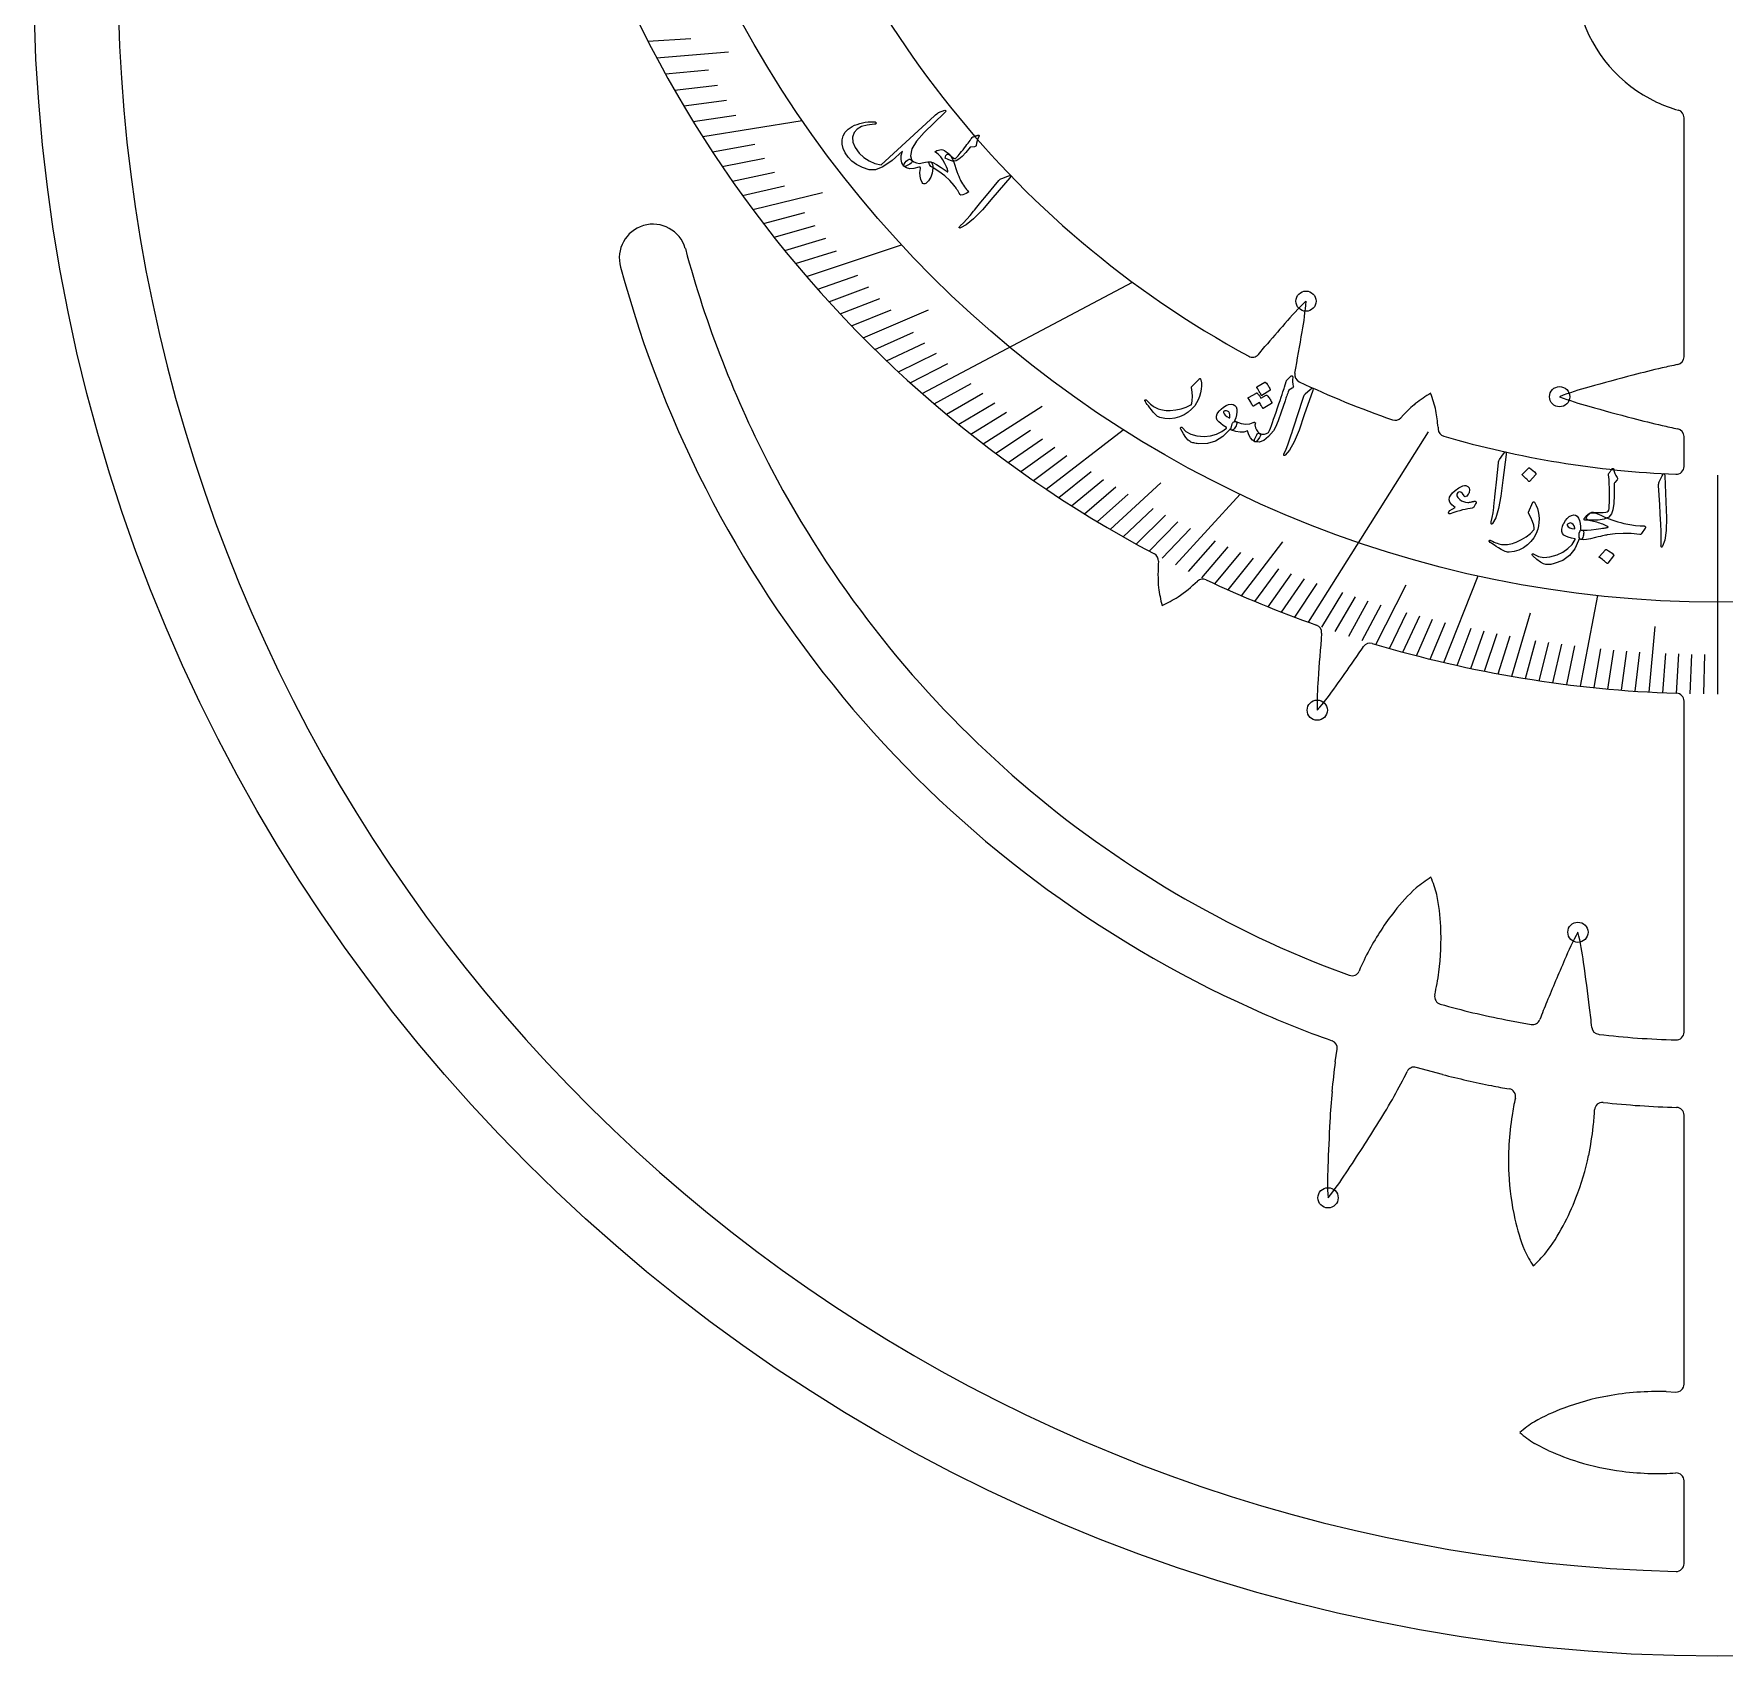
# Model space of a CAD drawing. Header units: millimetres. Extents: x -54 to 54, y -54 to 54.
# Drawn here: x -54 to 0.2, y -54 to -2 of the extents above; entities that cross this region are included whole.
import ezdxf

# ---------------------------------------------------------------- set-up
doc = ezdxf.new("R2010")
doc.units = ezdxf.units.MM
for name, color, linetype in [('CUT_INNER', 6, 'Continuous'), ('CUT_OUTER', 1, 'Continuous'), ('ENGRAVE', 7, 'Continuous'), ('ENGRAVE_FINE', 8, 'Continuous'), ('TEXT', 5, 'Continuous')]:
    doc.layers.add(name, color=color, linetype=linetype)

msp = doc.modelspace()

# ---------------------------------------------------------------- linework, layer by layer
at = {"layer": 'CUT_INNER'}
for points in [[(-1.08, -12.326), (-1.08, -4.653)], [(-33.108, -8.843), (-33.106, -8.849)], [(-14.73, -12.244), (-14.519, -11.993)], [(-10.163, -14.276), (-10.075, -14.179)], [(-8.968, -14.575), (-8.965, -14.643)], [(-1.08, -15.84), (-1.08, -14.875)], [(-1.08, -33.984), (-1.08, -23.365)], [(-12.615, -31.861), (-11.813, -32.158)], [(-6.792, -33.588), (-5.98, -33.733)], [(-3.822, -34.053), (-3.799, -34.056)], [(-12.264, -34.931), (-12.203, -34.53)], [(-8.827, -35.342), (-9.666, -35.113)], [(-1.08, -45.277), (-1.08, -36.646)], [(-1.65, -45.512), (-1.342, -45.527)], [(-5.414, -47.409), (-5.875, -47.175), (-5.879, -47.173)], [(-1.08, -51.032), (-1.08, -48.373)]]:
    msp.add_lwpolyline(points, dxfattribs=at)
for centre, radius, start, end in [((0, 0), 51.3, 122.3445, 268.5068), ((0, 15.431), 38.569, 134.0489, 242.0721), ((-0.001, 15.43), 31.548, 194.5166, 241.5299), ((0, 0), 4.59, 196.8559, 244.7066), ((-0.02, -0.049), 4.537, 244.6739, 254.1382), ((-1.33, -4.653), 0.25, 0, 73.8281), ((-34.143, -9.149), 1.08, 16.4411, 196.1013), ((0.055, 0.024), 34.327, 194.9806, 207.696), ((0, 0), 36.427, 195.0324, 245.8079), ((-7.585, -16.528), 8.212, 133.1623, 140.049), ((-21.416, -9.993), 8.232, 349.3247, 356.2036), ((38.529, -57.195), 69.694, 138.76335, 139.56604), ((-76.27, -1.13), 63.794, 349.41453, 350.62877), ((-14.921, -12.083), 0.25, 241.6992, 319.8397), ((-1.33, -12.326), 0.25, 280.8331, 360), ((-13.315, -12.895), 0.25, 169.5366, 244.8633), ((12.925, -72.876), 61.974, 104.62255, 105.97282), ((5.319, -43.7), 31.823, 102.892, 104.6338), ((0.802, -23.484), 11.11, 100.8161, 103.4442), ((-0.025, 15.367), 31.481, 244.8149, 250.6995), ((-5.616, -19.375), 6.893, 121.3718, 126.2257), ((-14.758, -15.474), 5.897, 13.9892, 19.6633), ((-2.053, -21.248), 8.22, 104.6348, 111.5231), ((-5.214, -18.929), 6.796, 131.177, 135.658), ((-15.189, -15.094), 6.242, 4.7679, 9.6471), ((-2.056, -5.962), 8.211, 248.475, 255.3616), ((13.888, 49.197), 65.626, 254.06338, 255.33843), ((-10.348, -14.108), 0.25, 250.8398, 317.8337), ((5.327, 16.532), 31.858, 255.3644, 257.1025), ((0.807, -3.689), 11.139, 256.55, 259.1836), ((-1.33, -14.875), 0.25, 360, 79.1669), ((-8.715, -14.63), 0.25, 182.7913, 254.0039), ((-0.001, 15.428), 31.546, 253.8329, 267.5667), ((0, 0), 34.267, 207.7026, 248.3991), ((-1.33, -15.84), 0.25, 267.7148, 360), ((-18.182, -18.867), 0.25, 357.1663, 62.0508), ((-12.413, -19.31), 5.536, 175.5414, 184.3241), ((-20.317, -15.708), 5.263, 304.9108, 313.6733), ((-16.515, -19.7), 0.25, 64.8651, 132.2087), ((-0.053, 15.302), 38.429, 244.8119, 250.5248), ((-12.098, -18.869), 5.897, 188.3642, 194.0383), ((-20.814, -14.091), 6.893, 295.7468, 300.6007), ((-12.949, -21.165), 0.25, 354.5118, 70.4883), ((47.299, -26.559), 60.239, 174.88574, 176.29827), ((-32.111, -7.721), 24.976, 324.9088, 326.204), ((-11.148, -21.753), 0.25, 73.3032, 146.1132), ((-0.003, 15.41), 38.548, 253.3068, 268.0404), ((-68.898, 17.705), 69.694, 324.38835, 325.19104), ((-4.626, -23.393), 8.22, 174.9473, 181.8355), ((-19.019, -18.247), 8.211, 318.7874, 325.6741), ((-1.33, -23.365), 0.25, 360, 88.0664), ((-5.414, -34.778), 6.893, 123.2627, 128.1166), ((-14.68, -31.18), 5.897, 15.8801, 21.5542), ((-5.104, -34.244), 6.69, 133.0329, 141.8626), ((-15.574, -30.887), 6.698, 2.4831, 11.3713), ((-3.863, -35.256), 8.29, 141.6614, 151.7791), ((-17.225, -30.984), 8.352, 352.6163, 2.6523), ((2.691, -34.78), 8.213, 150.8482, 157.7342), ((-12.472, -32.756), 8.231, 7.0099, 13.8895), ((-4.969, -34.719), 7.063, 151.3739, 157.5656), ((55.245, -57.904), 65.626, 156.43626, 157.71131), ((-65.62, -40.746), 61.974, 6.99543, 8.3457), ((-11.726, -31.924), 0.25, 249.661, 336.4349), ((-15.853, -31.21), 6.961, 346.8666, 353.0086), ((-8.829, -32.843), 0.25, 167.9719, 254.7458), ((13.082, -40.708), 20.092, 157.4824, 159.2103), ((-1.978, -4.677), 31.351, 245.6017, 250.6539), ((-2.15, -9.537), 24.494, 254.0165, 259.0759), ((-5.936, -33.487), 0.25, 259.8305, 339.0434), ((-25.009, -35.85), 21.069, 5.4997, 7.2285), ((-3.788, -33.805), 0.25, 185.7024, 262.3729), ((-0.571, -6.404), 27.84, 263.3412, 268.4147), ((-1.33, -33.984), 0.25, 267.4576, 0), ((-12.45, -34.492), 0.25, 351.3891, 69.661), ((7.454, -37.582), 19.896, 172.3415, 175.1035), ((-9.732, -35.354), 0.25, 74.7458, 153.0177), ((-23.975, -28.336), 15.629, 330.4901, 333.7794), ((-0.219, -0.97), 35.434, 255.9414, 258.5551), ((-4.73, -23.409), 12.546, 258.4131, 261.0223), ((19.338, -38.605), 31.823, 175.0954, 176.8372), ((-31.885, -23.886), 24.704, 328.3129, 330.5451), ((-6.732, -36.047), 0.25, 347.2751, 79.8305), ((0.164, -37.645), 6.83, 166.9408, 171.6408), ((-3.698, -36.485), 0.25, 84.9153, 177.4706), ((-0.655, -9.271), 27.133, 263.6099, 268.5989), ((49.442, -40.28), 61.974, 176.82594, 178.17621), ((2.813, -38.159), 9.525, 170.9007, 176.5513), ((-10.503, -36.205), 6.561, 352.9838, 357.6499), ((-1.33, -36.646), 0.25, 360, 87.4576), ((-47.313, -14.375), 42.828, 327.0318, 328.327), ((-13.453, -35.981), 9.518, 348.1532, 353.8128), ((-69.886, 0.194), 69.694, 326.27924, 327.08193), ((2.021, -38.108), 8.732, 176.5726, 182.7872), ((-12.556, -36.173), 8.6, 338.6648, 348.1781), ((-4.282, -38.762), 8.231, 176.8403, 183.7203), ((-18.849, -34.091), 8.213, 320.6791, 327.5646), ((1.641, -38.126), 8.352, 182.7858, 192.8218), ((-12.214, -36.306), 8.234, 331.8192, 338.6636), ((0.033, -38.513), 6.698, 192.6526, 201.5408), ((-10.865, -37.057), 6.69, 323.2024, 332.0321), ((-0.899, -38.382), 5.897, 206.0496, 211.7237), ((-10.654, -36.477), 6.893, 313.4321, 318.2861), ((-1.95, -54.243), 8.732, 94.1997, 100.4143), ((-1.895, -55.034), 9.525, 88.5278, 94.1784), ((-1.33, -45.277), 0.25, 267.3189, 360), ((-2.615, -52.326), 6.698, 110.2797, 119.1679), ((-2.019, -53.869), 8.352, 100.4129, 110.4489), ((-2.609, -51.386), 5.897, 123.6767, 129.3508), ((-2.016, -41.464), 6.893, 231.0593, 235.9132), ((-2.194, -40.308), 7.797, 245.6087, 252.9971), ((-1.996, -39.685), 8.451, 252.9439, 262.7274), ((-1.919, -39.101), 9.04, 262.713, 268.6865), ((-1.895, -39.599), 8.542, 268.4501, 273.7127), ((-1.33, -48.373), 0.25, 360, 92.6811), ((-1.33, -51.032), 0.25, 268.418, 0)]:
    msp.add_arc(centre, radius, start, end, dxfattribs=at)
at = {"layer": 'CUT_OUTER'}
msp.add_circle((0, 0), 54, dxfattribs=at)
at = {"layer": 'ENGRAVE'}
for points in [[(-32.55, -5.26), (-29.357, -4.744)], [(-29.218, -9.746), (-26.174, -8.731)], [(-25.509, -13.498), (-18.767, -9.93)], [(-21.539, -16.564), (-19.063, -14.66)], [(-13.126, -20.836), (-9.276, -14.724)], [(0, -23.138), (0, -16.118)], [(-17.391, -18.995), (-15.316, -16.729)], [(-8.786, -22.124), (-7.685, -19.351)], [(-4.403, -22.886), (-3.844, -19.982)]]:
    msp.add_lwpolyline(points, dxfattribs=at)
for centre, radius in [((0, 15.431), 35.621), ((-13.202, -10.537), 0.324), ((-5.069, -13.601), 0.324), ((-12.842, -23.657), 0.324), ((-4.482, -30.779), 0.324), ((-12.496, -39.297), 0.324)]:
    msp.add_circle(centre, radius, dxfattribs=at)
at = {"layer": 'ENGRAVE_FINE'}
for points in [[(-34.304, -2.198), (-32.925, -2.11)], [(-34.027, -2.728), (-31.725, -2.544)], [(-33.743, -3.25), (-32.367, -3.118)], [(-33.453, -3.764), (-32.08, -3.61)], [(-33.158, -4.271), (-31.788, -4.094)], [(-32.856, -4.769), (-31.49, -4.571)], [(-32.237, -5.743), (-30.88, -5.501)], [(-31.92, -6.218), (-30.567, -5.955)], [(-31.598, -6.686), (-30.25, -6.401)], [(-31.271, -7.146), (-29.929, -6.839)], [(-30.94, -7.598), (-28.709, -7.05)], [(-30.604, -8.043), (-29.274, -7.693)], [(-30.263, -8.48), (-28.941, -8.109)], [(-29.919, -8.909), (-28.604, -8.518)], [(-29.57, -9.332), (-28.263, -8.919)], [(-28.862, -10.154), (-27.571, -9.7)], [(-28.502, -10.554), (-27.22, -10.079)], [(-28.139, -10.947), (-26.866, -10.452)], [(-27.773, -11.332), (-26.509, -10.817)], [(-27.403, -11.711), (-25.311, -10.817)], [(-27.03, -12.082), (-25.787, -11.527)], [(-26.654, -12.447), (-25.422, -11.871)], [(-26.275, -12.804), (-25.055, -12.209)], [(-25.893, -13.154), (-24.685, -12.54)], [(-25.122, -13.834), (-23.938, -13.182)], [(-24.733, -14.164), (-23.561, -13.493)], [(-24.341, -14.487), (-23.182, -13.797)], [(-23.551, -15.113), (-21.662, -13.901)], [(-23.947, -14.803), (-22.802, -14.095)], [(-23.152, -15.416), (-22.035, -14.672)], [(-22.752, -15.713), (-21.648, -14.951)], [(-22.349, -16.003), (-21.261, -15.223)], [(-21.945, -16.287), (-20.872, -15.49)], [(-21.131, -16.835), (-20.088, -16.004)], [(-20.721, -17.099), (-19.695, -16.252)], [(-20.31, -17.358), (-19.3, -16.494)], [(-19.897, -17.61), (-18.904, -16.73)], [(-19.483, -17.856), (-17.854, -16.362)], [(-19.067, -18.096), (-18.108, -17.185)], [(-18.65, -18.329), (-17.708, -17.404)], [(-18.232, -18.557), (-17.308, -17.617)], [(-17.812, -18.779), (-16.906, -17.824)], [(-16.969, -19.205), (-16.1, -18.222)], [(-16.546, -19.409), (-15.696, -18.412)], [(-15.27, -19.987), (-13.95, -18.258)], [(-16.122, -19.607), (-15.291, -18.597)], [(-15.696, -19.8), (-14.885, -18.776)], [(-14.843, -20.168), (-14.071, -19.119)], [(-14.415, -20.343), (-13.663, -19.282)], [(-13.986, -20.513), (-13.255, -19.441)], [(-13.556, -20.677), (-12.846, -19.593)], [(-12.695, -20.989), (-12.026, -19.883)], [(-12.263, -21.137), (-11.615, -20.02)], [(-10.963, -21.547), (-9.991, -19.637)], [(-11.83, -21.279), (-11.204, -20.152)], [(-11.397, -21.416), (-10.792, -20.279)], [(-10.529, -21.673), (-9.968, -20.518)], [(-6.599, -22.57), (-6.004, -20.535)], [(-10.094, -21.794), (-9.555, -20.63)], [(-9.659, -21.909), (-9.142, -20.737)], [(-9.223, -22.019), (-8.728, -20.839)], [(-8.35, -22.224), (-7.901, -21.029)], [(-7.912, -22.318), (-7.486, -21.116)], [(-2.203, -23.075), (-2.002, -20.977)], [(-7.475, -22.407), (-7.072, -21.198)], [(-7.037, -22.491), (-6.657, -21.276)], [(-6.16, -22.643), (-5.827, -21.417)], [(-5.721, -22.712), (-5.411, -21.48)], [(-5.282, -22.775), (-4.995, -21.539)], [(-4.843, -22.833), (-4.58, -21.593)], [(-3.963, -22.934), (-3.748, -21.686)], [(-3.523, -22.977), (-3.332, -21.726)], [(-3.083, -23.015), (-2.915, -21.761)], [(-2.643, -23.048), (-2.499, -21.791)], [(-1.762, -23.098), (-1.666, -21.837)], [(-1.322, -23.116), (-1.25, -21.854)], [(-0.881, -23.128), (-0.833, -21.865)], [(-0.441, -23.136), (-0.417, -21.872)]]:
    msp.add_lwpolyline(points, dxfattribs=at)
at = {"layer": 'TEXT'}
for points in [[(-25.45, -5.132), (-25.696, -5.408), (-25.843, -5.656), (-25.889, -5.875), (-25.835, -6.065), (-25.841, -6.085), (-25.865, -6.11), (-25.906, -6.139), (-25.966, -6.174), (-26.014, -6.199), (-26.053, -6.213), (-26.081, -6.214), (-26.1, -6.204), (-26.162, -6.102), (-26.189, -5.989), (-26.181, -5.864), (-26.139, -5.728), (-26.477, -6.026), (-26.768, -6.225), (-27.012, -6.325), (-27.21, -6.325), (-27.428, -6.247), (-27.613, -6.153), (-27.766, -6.044), (-27.885, -5.92), (-27.982, -5.778), (-28.047, -5.638), (-28.079, -5.5), (-28.079, -5.363), (-28.047, -5.234), (-27.982, -5.12), (-27.884, -5.02), (-27.754, -4.934), (-27.678, -4.897), (-27.598, -4.865), (-27.514, -4.839), (-27.427, -4.817), (-27.336, -4.8), (-27.241, -4.789), (-27.142, -4.782), (-27.039, -4.781), (-27.026, -4.783), (-27.015, -4.787), (-27.006, -4.793), (-26.998, -4.802), (-26.993, -4.81), (-26.991, -4.819), (-26.992, -4.829), (-26.995, -4.839), (-27.002, -4.848), (-27.012, -4.855), (-27.026, -4.859), (-27.042, -4.861), (-27.275, -4.887), (-27.461, -4.938), (-27.599, -5.017), (-27.691, -5.123), (-27.742, -5.275), (-27.732, -5.438), (-27.661, -5.611), (-27.528, -5.794), (-27.381, -5.933), (-27.214, -6.041), (-27.028, -6.118), (-26.822, -6.163), (-25.121, -4.592), (-25.08, -4.555), (-25.044, -4.525), (-25.012, -4.503), (-24.986, -4.489), (-24.788, -4.41), (-24.76, -4.417), (-24.753, -4.435), (-24.766, -4.464), (-24.801, -4.503)], [(-23.796, -5.239), (-23.781, -5.234), (-23.767, -5.229), (-23.755, -5.225), (-23.744, -5.221), (-23.734, -5.218), (-23.726, -5.215), (-23.72, -5.213), (-23.716, -5.212), (-23.707, -5.211), (-23.699, -5.212), (-23.692, -5.215), (-23.686, -5.22), (-23.682, -5.227), (-23.68, -5.233), (-23.681, -5.241), (-23.684, -5.248), (-23.722, -5.323), (-23.751, -5.397), (-23.771, -5.469), (-23.781, -5.54), (-23.785, -5.556), (-23.795, -5.569), (-23.81, -5.577), (-23.83, -5.582), (-23.97, -5.597), (-24.114, -5.768), (-24.231, -5.892), (-24.332, -5.98), (-24.419, -6.033), (-24.491, -6.05), (-24.538, -6.044), (-24.601, -6.026), (-24.678, -5.995), (-24.769, -5.952), (-24.749, -5.867), (-24.715, -5.824), (-24.668, -5.823), (-24.607, -5.864), (-24.566, -5.9), (-24.527, -5.93), (-24.491, -5.955), (-24.456, -5.975), (-24.444, -5.966), (-24.429, -5.951), (-24.409, -5.93), (-24.386, -5.903), (-24.359, -5.871), (-24.328, -5.833), (-24.292, -5.789), (-24.252, -5.74), (-24.202, -5.679), (-24.156, -5.622), (-24.113, -5.568), (-24.074, -5.517), (-24.038, -5.47), (-24.006, -5.425), (-23.977, -5.383), (-23.952, -5.345), (-23.931, -5.314), (-23.913, -5.291), (-23.897, -5.276), (-23.883, -5.268), (-23.868, -5.264), (-23.848, -5.258), (-23.824, -5.25), (-23.796, -5.239)], [(-25.083, -5.731), (-25.036, -5.706), (-24.99, -5.689), (-24.944, -5.679), (-24.898, -5.676), (-24.848, -5.685), (-24.795, -5.707), (-24.739, -5.742), (-24.679, -5.791), (-24.65, -5.82), (-24.623, -5.849), (-24.598, -5.88), (-24.576, -5.913), (-24.557, -5.946), (-24.539, -5.979), (-24.523, -6.014), (-24.51, -6.049), (-24.468, -6.172), (-24.429, -6.282), (-24.395, -6.378), (-24.364, -6.461), (-24.337, -6.531), (-24.314, -6.588), (-24.295, -6.632), (-24.28, -6.663), (-24.247, -6.718), (-24.214, -6.77), (-24.182, -6.819), (-24.149, -6.866), (-24.117, -6.91), (-24.087, -6.95), (-24.058, -6.988), (-24.032, -7.022), (-24.028, -7.029), (-24.03, -7.036), (-24.036, -7.043), (-24.047, -7.051), (-24.099, -7.08), (-24.154, -7.103), (-24.21, -7.121), (-24.268, -7.132), (-24.276, -7.132), (-24.284, -7.129), (-24.29, -7.124), (-24.296, -7.117), (-24.322, -7.073), (-24.347, -7.03), (-24.371, -6.99), (-24.395, -6.952), (-24.418, -6.917), (-24.441, -6.884), (-24.463, -6.854), (-24.485, -6.826), (-24.624, -6.669), (-24.788, -6.519), (-24.979, -6.375), (-25.195, -6.239), (-25.231, -6.214), (-25.259, -6.187), (-25.28, -6.157), (-25.292, -6.125), (-25.295, -6.097), (-25.288, -6.077), (-25.271, -6.067), (-25.244, -6.066), (-25.166, -6.092), (-25.052, -6.153), (-24.902, -6.25), (-24.715, -6.381), (-24.707, -6.385), (-24.7, -6.388), (-24.695, -6.388), (-24.692, -6.387), (-24.689, -6.361), (-24.703, -6.308), (-24.736, -6.228), (-24.785, -6.12), (-24.847, -6.006), (-24.918, -5.908), (-24.998, -5.827), (-25.088, -5.762), (-25.096, -5.756), (-25.098, -5.748), (-25.094, -5.74), (-25.083, -5.731)], [(-25.225, -6.073), (-25.199, -6.11), (-25.181, -6.155), (-25.173, -6.208), (-25.173, -6.269), (-25.194, -6.427), (-25.238, -6.562), (-25.305, -6.673), (-25.395, -6.76), (-25.427, -6.777), (-25.457, -6.777), (-25.485, -6.761), (-25.509, -6.727), (-25.552, -6.634), (-25.576, -6.529), (-25.582, -6.412), (-25.567, -6.284), (-25.566, -6.257), (-25.575, -6.24), (-25.594, -6.235), (-25.622, -6.24), (-25.776, -6.281), (-25.907, -6.288), (-26.015, -6.262), (-26.102, -6.202), (-26.106, -6.192), (-26.106, -6.178), (-26.101, -6.16), (-26.092, -6.139), (-26.057, -6.085), (-26.02, -6.042), (-25.982, -6.01), (-25.942, -5.989), (-25.924, -5.985), (-25.905, -5.987), (-25.886, -5.994), (-25.866, -6.006), (-25.781, -6.069), (-25.692, -6.105), (-25.601, -6.117), (-25.507, -6.103), (-25.409, -6.078), (-25.329, -6.064), (-25.268, -6.063), (-25.225, -6.073)], [(-22.764, -6.523), (-22.697, -6.501), (-22.664, -6.504), (-22.664, -6.53), (-22.698, -6.581), (-23.242, -7.215), (-23.576, -7.604), (-23.861, -7.897), (-24.097, -8.091), (-24.286, -8.188), (-24.306, -8.191), (-24.319, -8.19), (-24.326, -8.185), (-24.327, -8.175), (-24.324, -8.164), (-24.318, -8.151), (-24.308, -8.139), (-24.295, -8.125), (-24.19, -8.022), (-24.082, -7.909), (-23.974, -7.784), (-23.863, -7.649), (-23.833, -7.614), (-23.754, -7.519), (-23.626, -7.364), (-23.447, -7.15), (-23.054, -6.671), (-23.032, -6.648), (-23.009, -6.628), (-22.985, -6.612), (-22.962, -6.601)], [(-13.809, -13.058), (-13.765, -13.018), (-13.73, -12.986), (-13.705, -12.961), (-13.69, -12.946), (-13.679, -12.936), (-13.668, -12.931), (-13.658, -12.929), (-13.648, -12.932), (-13.638, -12.939), (-13.632, -12.949), (-13.629, -12.962), (-13.63, -12.978), (-13.638, -13.055), (-13.637, -13.128), (-13.628, -13.197), (-13.612, -13.262), (-13.608, -13.281), (-13.613, -13.3), (-13.626, -13.316), (-13.648, -13.331), (-13.758, -13.395), (-13.774, -13.44), (-13.79, -13.484), (-13.805, -13.527), (-13.819, -13.569), (-13.834, -13.611), (-13.848, -13.652), (-13.861, -13.692), (-13.875, -13.731), (-13.997, -14.095), (-14.099, -14.377), (-14.181, -14.575), (-14.245, -14.691), (-14.405, -14.879), (-14.557, -15.002), (-14.701, -15.059), (-14.836, -15.051), (-14.839, -15.05), (-14.842, -15.048), (-14.845, -15.047), (-14.849, -15.045), (-14.859, -15.019), (-14.851, -14.974), (-14.827, -14.91), (-14.784, -14.827), (-14.767, -14.797), (-14.747, -14.779), (-14.725, -14.772), (-14.702, -14.776), (-14.617, -14.799), (-14.538, -14.802), (-14.466, -14.786), (-14.402, -14.752), (-14.374, -14.686), (-14.344, -14.611), (-14.311, -14.526), (-14.277, -14.431), (-14.24, -14.327), (-14.201, -14.214), (-14.16, -14.092), (-14.117, -13.961), (-14.073, -13.834), (-14.034, -13.719), (-14, -13.616), (-13.97, -13.527), (-13.945, -13.45), (-13.924, -13.387), (-13.906, -13.337), (-13.893, -13.3), (-13.838, -13.112), (-13.831, -13.094), (-13.823, -13.079), (-13.816, -13.067), (-13.809, -13.058)], [(-16.623, -13.023), (-16.618, -13.018), (-16.613, -13.015), (-16.609, -13.013), (-16.605, -13.013), (-16.597, -13.017), (-16.589, -13.027), (-16.582, -13.041), (-16.576, -13.062), (-16.559, -13.156), (-16.556, -13.257), (-16.565, -13.363), (-16.587, -13.475), (-16.62, -13.59), (-16.662, -13.698), (-16.713, -13.799), (-16.772, -13.894), (-16.871, -14.005), (-16.985, -14.102), (-17.114, -14.183), (-17.258, -14.249), (-17.411, -14.294), (-17.568, -14.312), (-17.727, -14.302), (-17.89, -14.265), (-17.931, -14.251), (-17.968, -14.231), (-18.002, -14.205), (-18.033, -14.174), (-18.1, -14.095), (-18.159, -14.023), (-18.211, -13.958), (-18.256, -13.899), (-18.294, -13.848), (-18.325, -13.804), (-18.348, -13.767), (-18.365, -13.738), (-18.367, -13.73), (-18.368, -13.723), (-18.368, -13.717), (-18.366, -13.713), (-18.362, -13.707), (-18.357, -13.703), (-18.351, -13.7), (-18.344, -13.698), (-18.337, -13.698), (-18.33, -13.7), (-18.323, -13.705), (-18.316, -13.712), (-18.273, -13.757), (-18.231, -13.799), (-18.189, -13.836), (-18.149, -13.87), (-18.109, -13.9), (-18.068, -13.927), (-18.028, -13.951), (-17.988, -13.971), (-17.946, -13.989), (-17.901, -14.004), (-17.853, -14.017), (-17.802, -14.027), (-17.747, -14.035), (-17.689, -14.04), (-17.628, -14.042), (-17.563, -14.041), (-17.374, -14.027), (-17.201, -13.993), (-17.042, -13.938), (-16.898, -13.864), (-16.888, -13.857), (-16.879, -13.848), (-16.871, -13.835), (-16.865, -13.82), (-16.849, -13.72), (-16.845, -13.6), (-16.853, -13.46), (-16.872, -13.302), (-16.872, -13.292), (-16.87, -13.285), (-16.868, -13.279), (-16.864, -13.275)], [(-14.479, -13.553), (-14.473, -13.552), (-14.467, -13.552), (-14.46, -13.554), (-14.452, -13.559), (-14.428, -13.585), (-14.406, -13.611), (-14.386, -13.638), (-14.367, -13.666), (-14.349, -13.695), (-14.332, -13.725), (-14.317, -13.756), (-14.303, -13.788), (-14.301, -13.797), (-14.302, -13.805), (-14.306, -13.811), (-14.313, -13.817), (-14.571, -13.978), (-14.576, -13.979), (-14.582, -13.976), (-14.588, -13.969), (-14.595, -13.959), (-14.599, -13.951), (-14.606, -13.94), (-14.615, -13.925), (-14.626, -13.905), (-14.64, -13.882), (-14.657, -13.855), (-14.676, -13.824), (-14.697, -13.79), (-14.888, -13.906), (-14.895, -13.908), (-14.902, -13.905), (-14.909, -13.897), (-14.915, -13.885), (-14.92, -13.875), (-14.929, -13.859), (-14.941, -13.838), (-14.956, -13.811), (-14.975, -13.778), (-14.998, -13.74), (-15.024, -13.695), (-15.055, -13.645), (-15.057, -13.638), (-15.057, -13.633), (-15.054, -13.628), (-15.049, -13.626), (-14.792, -13.483), (-14.786, -13.481), (-14.78, -13.481), (-14.773, -13.484), (-14.765, -13.489), (-14.749, -13.507), (-14.732, -13.526), (-14.717, -13.545), (-14.702, -13.565), (-14.687, -13.585), (-14.674, -13.606), (-14.661, -13.628), (-14.65, -13.65)], [(-14.523, -13.136), (-14.517, -13.134), (-14.511, -13.134), (-14.504, -13.137), (-14.496, -13.142), (-14.473, -13.167), (-14.451, -13.194), (-14.431, -13.221), (-14.413, -13.248), (-14.395, -13.277), (-14.379, -13.307), (-14.364, -13.338), (-14.351, -13.371), (-14.348, -13.381), (-14.349, -13.389), (-14.352, -13.396), (-14.358, -13.401), (-14.616, -13.561), (-14.623, -13.562), (-14.63, -13.559), (-14.636, -13.552), (-14.642, -13.54), (-14.648, -13.53), (-14.656, -13.514), (-14.668, -13.492), (-14.683, -13.466), (-14.701, -13.434), (-14.724, -13.395), (-14.75, -13.351), (-14.781, -13.301), (-14.784, -13.294), (-14.785, -13.288), (-14.783, -13.283), (-14.777, -13.28)], [(-13.069, -13.368), (-13.015, -13.323), (-12.983, -13.313), (-12.974, -13.338), (-12.987, -13.397), (-13.259, -14.187), (-13.425, -14.672), (-13.582, -15.049), (-13.73, -15.317), (-13.87, -15.477), (-13.887, -15.487), (-13.9, -15.491), (-13.909, -15.489), (-13.913, -15.48), (-13.915, -15.468), (-13.913, -15.454), (-13.909, -15.439), (-13.902, -15.421), (-13.842, -15.287), (-13.784, -15.142), (-13.729, -14.986), (-13.675, -14.819), (-13.661, -14.776), (-13.622, -14.659), (-13.56, -14.467), (-13.473, -14.202), (-13.284, -13.613), (-13.272, -13.582), (-13.258, -13.556), (-13.242, -13.533), (-13.224, -13.513)], [(-15.67, -14.673), (-15.871, -14.883), (-16.102, -15.027), (-16.363, -15.102), (-16.652, -15.108), (-16.69, -15.104), (-16.727, -15.099), (-16.763, -15.092), (-16.798, -15.085), (-16.831, -15.076), (-16.863, -15.066), (-16.892, -15.055), (-16.921, -15.042), (-16.982, -14.996), (-17.052, -14.913), (-17.13, -14.794), (-17.214, -14.638), (-17.222, -14.619), (-17.224, -14.603), (-17.22, -14.591), (-17.21, -14.582), (-17.198, -14.578), (-17.187, -14.58), (-17.175, -14.587), (-17.164, -14.601), (-17.052, -14.72), (-16.899, -14.806), (-16.706, -14.857), (-16.472, -14.873), (-16.266, -14.856), (-16.077, -14.805), (-15.906, -14.722), (-15.752, -14.607), (-15.75, -14.601), (-15.749, -14.596), (-15.751, -14.592), (-15.754, -14.587), (-15.856, -14.526), (-15.939, -14.466), (-16.003, -14.409), (-16.048, -14.354), (-16.073, -14.293), (-16.073, -14.226), (-16.049, -14.155), (-16.001, -14.078), (-15.994, -14.068), (-15.986, -14.059), (-15.977, -14.049), (-15.969, -14.04), (-15.959, -14.03), (-15.949, -14.02), (-15.938, -14.009), (-15.927, -13.998), (-15.845, -13.932), (-15.765, -13.884), (-15.684, -13.855), (-15.604, -13.844), (-15.533, -13.852), (-15.48, -13.881), (-15.443, -13.931), (-15.423, -14.001), (-15.418, -14.087), (-15.428, -14.179), (-15.453, -14.276), (-15.493, -14.379), (-15.487, -14.382), (-15.481, -14.384), (-15.475, -14.387), (-15.469, -14.389), (-15.463, -14.391), (-15.458, -14.393), (-15.452, -14.396), (-15.446, -14.399), (-15.427, -14.414), (-15.418, -14.435), (-15.418, -14.463), (-15.427, -14.497), (-15.441, -14.532), (-15.459, -14.565), (-15.481, -14.598), (-15.506, -14.628), (-15.531, -14.653), (-15.553, -14.669), (-15.572, -14.676), (-15.588, -14.674), (-15.646, -14.643), (-15.649, -14.649), (-15.654, -14.655), (-15.661, -14.664), (-15.67, -14.673)], [(-15.64, -14.26), (-15.642, -14.188), (-15.657, -14.131), (-15.682, -14.088), (-15.719, -14.06), (-15.747, -14.053), (-15.774, -14.052), (-15.801, -14.055), (-15.826, -14.064), (-15.837, -14.071), (-15.843, -14.08), (-15.845, -14.093), (-15.843, -14.109), (-15.826, -14.153), (-15.791, -14.196), (-15.737, -14.237), (-15.664, -14.277), (-15.656, -14.28), (-15.649, -14.278), (-15.644, -14.271), (-15.64, -14.26)], [(-14.702, -14.776), (-14.682, -14.796), (-14.668, -14.813), (-14.661, -14.827), (-14.66, -14.838), (-14.664, -14.853), (-14.672, -14.87), (-14.682, -14.89), (-14.696, -14.912), (-14.743, -14.98), (-14.782, -15.025), (-14.813, -15.049), (-14.836, -15.051), (-14.915, -14.999), (-14.981, -14.922), (-15.036, -14.823), (-15.079, -14.7), (-15.195, -14.735), (-15.319, -14.742), (-15.451, -14.721), (-15.591, -14.672), (-15.604, -14.662), (-15.61, -14.648), (-15.612, -14.629), (-15.607, -14.606), (-15.566, -14.467), (-15.561, -14.451), (-15.552, -14.437), (-15.539, -14.423), (-15.521, -14.41), (-15.504, -14.402), (-15.486, -14.397), (-15.468, -14.397), (-15.45, -14.401), (-15.285, -14.457), (-15.137, -14.481), (-15.008, -14.472), (-14.898, -14.43), (-14.884, -14.424), (-14.87, -14.421), (-14.857, -14.422), (-14.843, -14.427), (-14.832, -14.435), (-14.826, -14.444), (-14.825, -14.455), (-14.829, -14.468), (-14.834, -14.48), (-14.838, -14.49), (-14.84, -14.499), (-14.841, -14.508), (-14.82, -14.595), (-14.79, -14.668), (-14.751, -14.729), (-14.702, -14.776)], [(-6.869, -15.439), (-6.826, -15.384), (-6.797, -15.368), (-6.782, -15.39), (-6.783, -15.451), (-6.887, -16.28), (-6.95, -16.789), (-7.026, -17.19), (-7.116, -17.483), (-7.22, -17.668), (-7.235, -17.682), (-7.247, -17.688), (-7.256, -17.688), (-7.262, -17.68), (-7.265, -17.669), (-7.267, -17.655), (-7.266, -17.639), (-7.263, -17.62), (-7.231, -17.477), (-7.204, -17.323), (-7.182, -17.159), (-7.165, -16.985), (-7.159, -16.939), (-7.146, -16.817), (-7.124, -16.616), (-7.094, -16.339), (-7.03, -15.723), (-7.024, -15.691), (-7.016, -15.662), (-7.005, -15.636), (-6.992, -15.614)], [(-6.061, -15.885), (-6.056, -15.881), (-6.05, -15.88), (-6.043, -15.88), (-6.034, -15.883), (-5.977, -15.921), (-5.925, -15.964), (-5.877, -16.013), (-5.833, -16.066), (-5.829, -16.074), (-5.828, -16.081), (-5.83, -16.087), (-5.835, -16.093), (-6.034, -16.319), (-6.041, -16.324), (-6.049, -16.324), (-6.057, -16.319), (-6.066, -16.309), (-6.074, -16.301), (-6.086, -16.288), (-6.104, -16.271), (-6.125, -16.25), (-6.152, -16.224), (-6.184, -16.193), (-6.221, -16.158), (-6.264, -16.119), (-6.269, -16.112), (-6.271, -16.107), (-6.27, -16.102), (-6.266, -16.097)], [(-3.479, -17.191), (-3.476, -17.093), (-3.474, -16.99), (-3.473, -16.882), (-3.472, -16.768), (-3.473, -16.649), (-3.474, -16.524), (-3.477, -16.392), (-3.481, -16.255), (-3.504, -16.112), (-3.502, -16.094), (-3.498, -16.077), (-3.492, -16.061), (-3.484, -16.046), (-3.479, -16.039), (-3.471, -16.029), (-3.462, -16.017), (-3.451, -16.002), (-3.438, -15.985), (-3.423, -15.965), (-3.407, -15.942), (-3.388, -15.916), (-3.382, -15.908), (-3.375, -15.903), (-3.366, -15.9), (-3.357, -15.899), (-3.35, -15.902), (-3.344, -15.908), (-3.34, -15.916), (-3.338, -15.929), (-3.323, -15.998), (-3.299, -16.065), (-3.265, -16.132), (-3.223, -16.197), (-3.212, -16.215), (-3.209, -16.232), (-3.214, -16.249), (-3.226, -16.265), (-3.304, -16.356), (-3.311, -16.367), (-3.316, -16.383), (-3.32, -16.402), (-3.322, -16.426), (-3.32, -16.76), (-3.332, -17.027), (-3.361, -17.227), (-3.405, -17.36), (-3.494, -17.462), (-3.636, -17.53), (-3.832, -17.566), (-4.082, -17.566), (-4.173, -17.55), (-4.214, -17.515), (-4.206, -17.463), (-4.149, -17.394), (-4.14, -17.385), (-4.13, -17.376), (-4.121, -17.367), (-4.113, -17.359), (-4.104, -17.351), (-4.096, -17.343), (-4.088, -17.335), (-4.08, -17.327), (-4.061, -17.313), (-4.04, -17.304), (-4.015, -17.3), (-3.988, -17.301), (-3.868, -17.311), (-3.761, -17.316), (-3.668, -17.314), (-3.589, -17.306), (-3.544, -17.294), (-3.51, -17.271), (-3.489, -17.237), (-3.479, -17.191)], [(-1.783, -16.144), (-1.749, -16.083), (-1.723, -16.062), (-1.705, -16.082), (-1.696, -16.142), (-1.664, -16.977), (-1.645, -17.489), (-1.655, -17.897), (-1.696, -18.201), (-1.769, -18.4), (-1.781, -18.416), (-1.792, -18.424), (-1.8, -18.425), (-1.808, -18.418), (-1.813, -18.408), (-1.817, -18.395), (-1.819, -18.379), (-1.818, -18.36), (-1.81, -18.213), (-1.809, -18.057), (-1.814, -17.891), (-1.825, -17.717), (-1.827, -17.671), (-1.833, -17.548), (-1.844, -17.347), (-1.859, -17.068), (-1.895, -16.45), (-1.895, -16.418), (-1.891, -16.388), (-1.885, -16.36), (-1.875, -16.336)], [(-7.811, -17.121), (-7.825, -17.142), (-7.84, -17.158), (-7.855, -17.17), (-7.87, -17.177), (-7.939, -17.186), (-8.014, -17.198), (-8.094, -17.214), (-8.179, -17.234), (-8.27, -17.258), (-8.366, -17.286), (-8.467, -17.318), (-8.575, -17.354), (-8.593, -17.357), (-8.607, -17.356), (-8.619, -17.35), (-8.628, -17.34), (-8.63, -17.336), (-8.632, -17.332), (-8.632, -17.33), (-8.632, -17.328), (-8.624, -17.292), (-8.586, -17.251), (-8.518, -17.204), (-8.419, -17.152), (-8.523, -17.068), (-8.587, -16.986), (-8.613, -16.906), (-8.599, -16.827), (-8.562, -16.761), (-8.501, -16.689), (-8.414, -16.612), (-8.303, -16.529), (-8.234, -16.487), (-8.173, -16.46), (-8.121, -16.448), (-8.078, -16.45), (-8.009, -16.48), (-7.969, -16.527), (-7.957, -16.591), (-7.974, -16.672), (-7.986, -16.702), (-8.002, -16.73), (-8.023, -16.759), (-8.048, -16.787), (-8.073, -16.807), (-8.096, -16.813), (-8.116, -16.805), (-8.134, -16.783), (-8.189, -16.709), (-8.241, -16.667), (-8.289, -16.657), (-8.335, -16.679), (-8.367, -16.724), (-8.366, -16.776), (-8.332, -16.835), (-8.266, -16.9), (-8.212, -16.938), (-8.151, -16.966), (-8.083, -16.985), (-8.008, -16.993), (-7.983, -16.992), (-7.955, -16.989), (-7.926, -16.984), (-7.895, -16.975), (-7.878, -16.971), (-7.862, -16.967), (-7.847, -16.964), (-7.832, -16.961), (-7.818, -16.959), (-7.805, -16.957), (-7.793, -16.957), (-7.782, -16.957), (-7.756, -16.964), (-7.745, -16.981), (-7.747, -17.007), (-7.764, -17.042)], [(-5.925, -16.985), (-5.922, -16.98), (-5.919, -16.975), (-5.915, -16.972), (-5.912, -16.97), (-5.902, -16.971), (-5.892, -16.977), (-5.88, -16.989), (-5.867, -17.006), (-5.819, -17.09), (-5.782, -17.183), (-5.755, -17.286), (-5.737, -17.398), (-5.729, -17.518), (-5.731, -17.634), (-5.744, -17.746), (-5.768, -17.855), (-5.823, -17.994), (-5.898, -18.124), (-5.991, -18.244), (-6.104, -18.355), (-6.232, -18.45), (-6.374, -18.52), (-6.527, -18.565), (-6.692, -18.586), (-6.736, -18.586), (-6.778, -18.58), (-6.819, -18.568), (-6.858, -18.549), (-6.947, -18.497), (-7.028, -18.45), (-7.099, -18.406), (-7.161, -18.367), (-7.215, -18.331), (-7.258, -18.3), (-7.293, -18.274), (-7.319, -18.251), (-7.324, -18.245), (-7.327, -18.239), (-7.328, -18.234), (-7.328, -18.228), (-7.326, -18.222), (-7.323, -18.217), (-7.318, -18.212), (-7.313, -18.207), (-7.306, -18.205), (-7.298, -18.204), (-7.29, -18.206), (-7.281, -18.211), (-7.225, -18.239), (-7.172, -18.263), (-7.12, -18.285), (-7.07, -18.303), (-7.022, -18.317), (-6.975, -18.329), (-6.929, -18.337), (-6.885, -18.343), (-6.839, -18.345), (-6.792, -18.344), (-6.742, -18.339), (-6.691, -18.331), (-6.636, -18.32), (-6.58, -18.305), (-6.522, -18.286), (-6.461, -18.264), (-6.289, -18.186), (-6.137, -18.095), (-6.007, -17.989), (-5.897, -17.87), (-5.889, -17.86), (-5.884, -17.849), (-5.881, -17.834), (-5.881, -17.818), (-5.9, -17.718), (-5.937, -17.604), (-5.992, -17.475), (-6.064, -17.333), (-6.067, -17.324), (-6.068, -17.316), (-6.068, -17.31), (-6.066, -17.305)], [(-3.723, -17.41), (-3.646, -17.45), (-3.565, -17.488), (-3.48, -17.523), (-3.392, -17.556), (-3.3, -17.586), (-3.205, -17.614), (-3.108, -17.64), (-3.007, -17.665), (-2.813, -17.705), (-2.639, -17.733), (-2.487, -17.747), (-2.357, -17.748), (-2.343, -17.749), (-2.332, -17.753), (-2.323, -17.76), (-2.318, -17.771), (-2.315, -17.783), (-2.315, -17.796), (-2.318, -17.809), (-2.325, -17.822), (-2.439, -17.994), (-2.45, -18.008), (-2.464, -18.016), (-2.481, -18.019), (-2.499, -18.017), (-2.772, -17.991), (-3.034, -17.984), (-3.287, -17.998), (-3.531, -18.033), (-3.544, -18.035), (-3.568, -18.04), (-3.601, -18.047), (-3.644, -18.057), (-3.697, -18.069), (-3.759, -18.084), (-3.832, -18.101), (-3.914, -18.12), (-4.074, -18.155), (-4.207, -18.177), (-4.314, -18.187), (-4.392, -18.184), (-4.411, -18.174), (-4.426, -18.151), (-4.438, -18.113), (-4.446, -18.061), (-4.443, -17.978), (-4.426, -17.921), (-4.395, -17.889), (-4.349, -17.882), (-4.282, -17.884), (-4.184, -17.879), (-4.057, -17.867), (-3.9, -17.848), (-3.821, -17.838), (-3.752, -17.829), (-3.693, -17.821), (-3.643, -17.814), (-3.604, -17.808), (-3.575, -17.804), (-3.556, -17.801), (-3.547, -17.799), (-3.544, -17.798), (-3.541, -17.797), (-3.538, -17.796), (-3.536, -17.795), (-3.535, -17.794), (-3.533, -17.794), (-3.531, -17.794), (-3.53, -17.794), (-3.518, -17.79), (-3.514, -17.785), (-3.516, -17.78), (-3.524, -17.774), (-3.56, -17.752), (-3.599, -17.731), (-3.64, -17.712), (-3.683, -17.694), (-3.728, -17.676), (-3.776, -17.66), (-3.826, -17.644), (-3.878, -17.629), (-3.929, -17.615), (-3.979, -17.602), (-4.029, -17.59), (-4.079, -17.58), (-4.128, -17.572), (-4.175, -17.565), (-4.221, -17.56), (-4.266, -17.557), (-4.277, -17.554), (-4.284, -17.548), (-4.287, -17.541), (-4.286, -17.53), (-4.278, -17.512), (-4.269, -17.495), (-4.258, -17.479), (-4.247, -17.463), (-4.234, -17.448), (-4.221, -17.432), (-4.206, -17.415), (-4.191, -17.399), (-4.158, -17.367), (-4.126, -17.344), (-4.095, -17.329), (-4.066, -17.322), (-3.992, -17.321), (-3.911, -17.336), (-3.821, -17.365), (-3.723, -17.41)], [(-4.466, -18.212), (-4.584, -18.479), (-4.752, -18.692), (-4.971, -18.851), (-5.242, -18.956), (-5.279, -18.965), (-5.315, -18.973), (-5.351, -18.979), (-5.386, -18.983), (-5.42, -18.987), (-5.454, -18.988), (-5.485, -18.988), (-5.516, -18.985), (-5.59, -18.963), (-5.684, -18.909), (-5.797, -18.823), (-5.93, -18.706), (-5.944, -18.69), (-5.951, -18.676), (-5.951, -18.663), (-5.946, -18.652), (-5.936, -18.644), (-5.924, -18.642), (-5.911, -18.645), (-5.896, -18.653), (-5.75, -18.728), (-5.577, -18.756), (-5.378, -18.738), (-5.152, -18.674), (-4.964, -18.587), (-4.804, -18.475), (-4.671, -18.339), (-4.566, -18.178), (-4.566, -18.172), (-4.567, -18.167), (-4.57, -18.163), (-4.574, -18.16), (-4.691, -18.137), (-4.79, -18.109), (-4.87, -18.077), (-4.931, -18.041), (-4.975, -17.992), (-4.998, -17.93), (-5, -17.854), (-4.981, -17.766), (-4.977, -17.754), (-4.973, -17.742), (-4.968, -17.73), (-4.963, -17.718), (-4.957, -17.706), (-4.951, -17.693), (-4.945, -17.68), (-4.938, -17.666), (-4.884, -17.575), (-4.824, -17.503), (-4.759, -17.448), (-4.687, -17.41), (-4.618, -17.394), (-4.557, -17.403), (-4.506, -17.437), (-4.463, -17.496), (-4.43, -17.575), (-4.408, -17.665), (-4.398, -17.765), (-4.4, -17.875), (-4.394, -17.876), (-4.387, -17.876), (-4.381, -17.877), (-4.375, -17.877), (-4.368, -17.877), (-4.362, -17.877), (-4.356, -17.877), (-4.349, -17.878), (-4.327, -17.886), (-4.311, -17.903), (-4.301, -17.929), (-4.298, -17.964), (-4.299, -18.001), (-4.305, -18.039), (-4.314, -18.076), (-4.327, -18.114), (-4.343, -18.146), (-4.358, -18.169), (-4.373, -18.182), (-4.389, -18.185), (-4.454, -18.176), (-4.455, -18.182), (-4.458, -18.19), (-4.461, -18.2), (-4.466, -18.212)], [(-4.579, -17.813), (-4.606, -17.747), (-4.639, -17.698), (-4.677, -17.666), (-4.722, -17.652), (-4.75, -17.656), (-4.776, -17.663), (-4.8, -17.676), (-4.821, -17.693), (-4.828, -17.703), (-4.831, -17.714), (-4.829, -17.727), (-4.821, -17.741), (-4.79, -17.777), (-4.743, -17.805), (-4.678, -17.825), (-4.596, -17.838), (-4.587, -17.838), (-4.582, -17.833), (-4.579, -17.825), (-4.579, -17.813)], [(-3.599, -18.511), (-3.594, -18.507), (-3.587, -18.505), (-3.58, -18.505), (-3.57, -18.507), (-3.506, -18.541), (-3.445, -18.58), (-3.389, -18.624), (-3.338, -18.674), (-3.333, -18.681), (-3.331, -18.688), (-3.333, -18.695), (-3.337, -18.701), (-3.527, -18.942), (-3.534, -18.947), (-3.542, -18.948), (-3.551, -18.944), (-3.562, -18.935), (-3.571, -18.927), (-3.586, -18.915), (-3.606, -18.899), (-3.631, -18.88), (-3.662, -18.856), (-3.699, -18.828), (-3.742, -18.796), (-3.791, -18.76), (-3.797, -18.754), (-3.8, -18.748), (-3.8, -18.744), (-3.796, -18.739)]]:
    msp.add_lwpolyline(points, close=True, dxfattribs=at)

doc.saveas('drawing.dxf')
